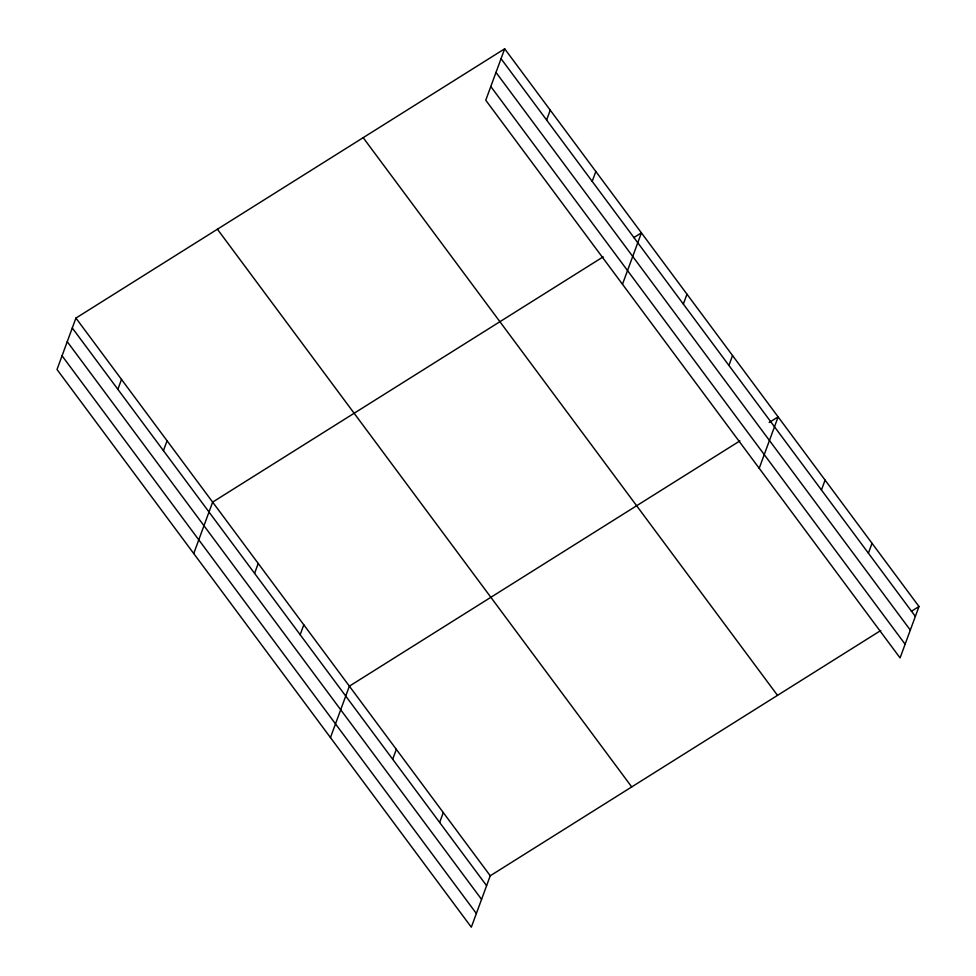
<?xml version="1.0" encoding="UTF-8"?>
<svg xmlns="http://www.w3.org/2000/svg" width="976" height="976" viewBox="0 0 976 976"><rect width="100%" height="100%" fill="white"/><g stroke="black" fill="none" stroke-linecap="round" stroke-linejoin="round"><path stroke-width="1.46" d="M504.677 48.8L485.755 100.223L900.079 657.922L918.989 606.511L504.677 48.8L75.921 318.078L57.011 369.489L471.323 927.2L490.245 875.777L880.755 630.52M117.864 389.314L121.5 379.42M163.431 450.668L167.079 440.774M193.736 553.538L212.646 502.115L603.156 256.859M254.59 573.363L258.225 563.469M300.157 634.705L303.804 624.811M546.609 120.036L550.257 110.154M330.461 737.575L349.371 686.165L739.881 440.908M592.188 181.39L595.824 171.495M392.694 759.255L396.329 749.373M622.481 284.26L641.403 232.849L633.753 237.644M439.651 822.463L443.287 812.581M683.334 304.085L686.982 294.191M728.913 365.427L732.549 355.545M759.206 468.309L778.128 416.886L769.198 422.486M821.438 489.989L825.086 480.094M868.396 553.197L872.044 543.303M911.352 611.305L918.989 606.511M501.042 58.694L915.354 616.405M495.991 72.395L910.315 630.106M490.794 86.51L905.118 644.221M363.182 137.665L777.506 695.363M217.416 229.214L631.728 786.924M75.921 318.078L490.245 875.777M72.285 327.973L486.597 885.671M67.246 341.673L481.558 899.372M62.049 355.789L476.361 913.499"/></g></svg>
